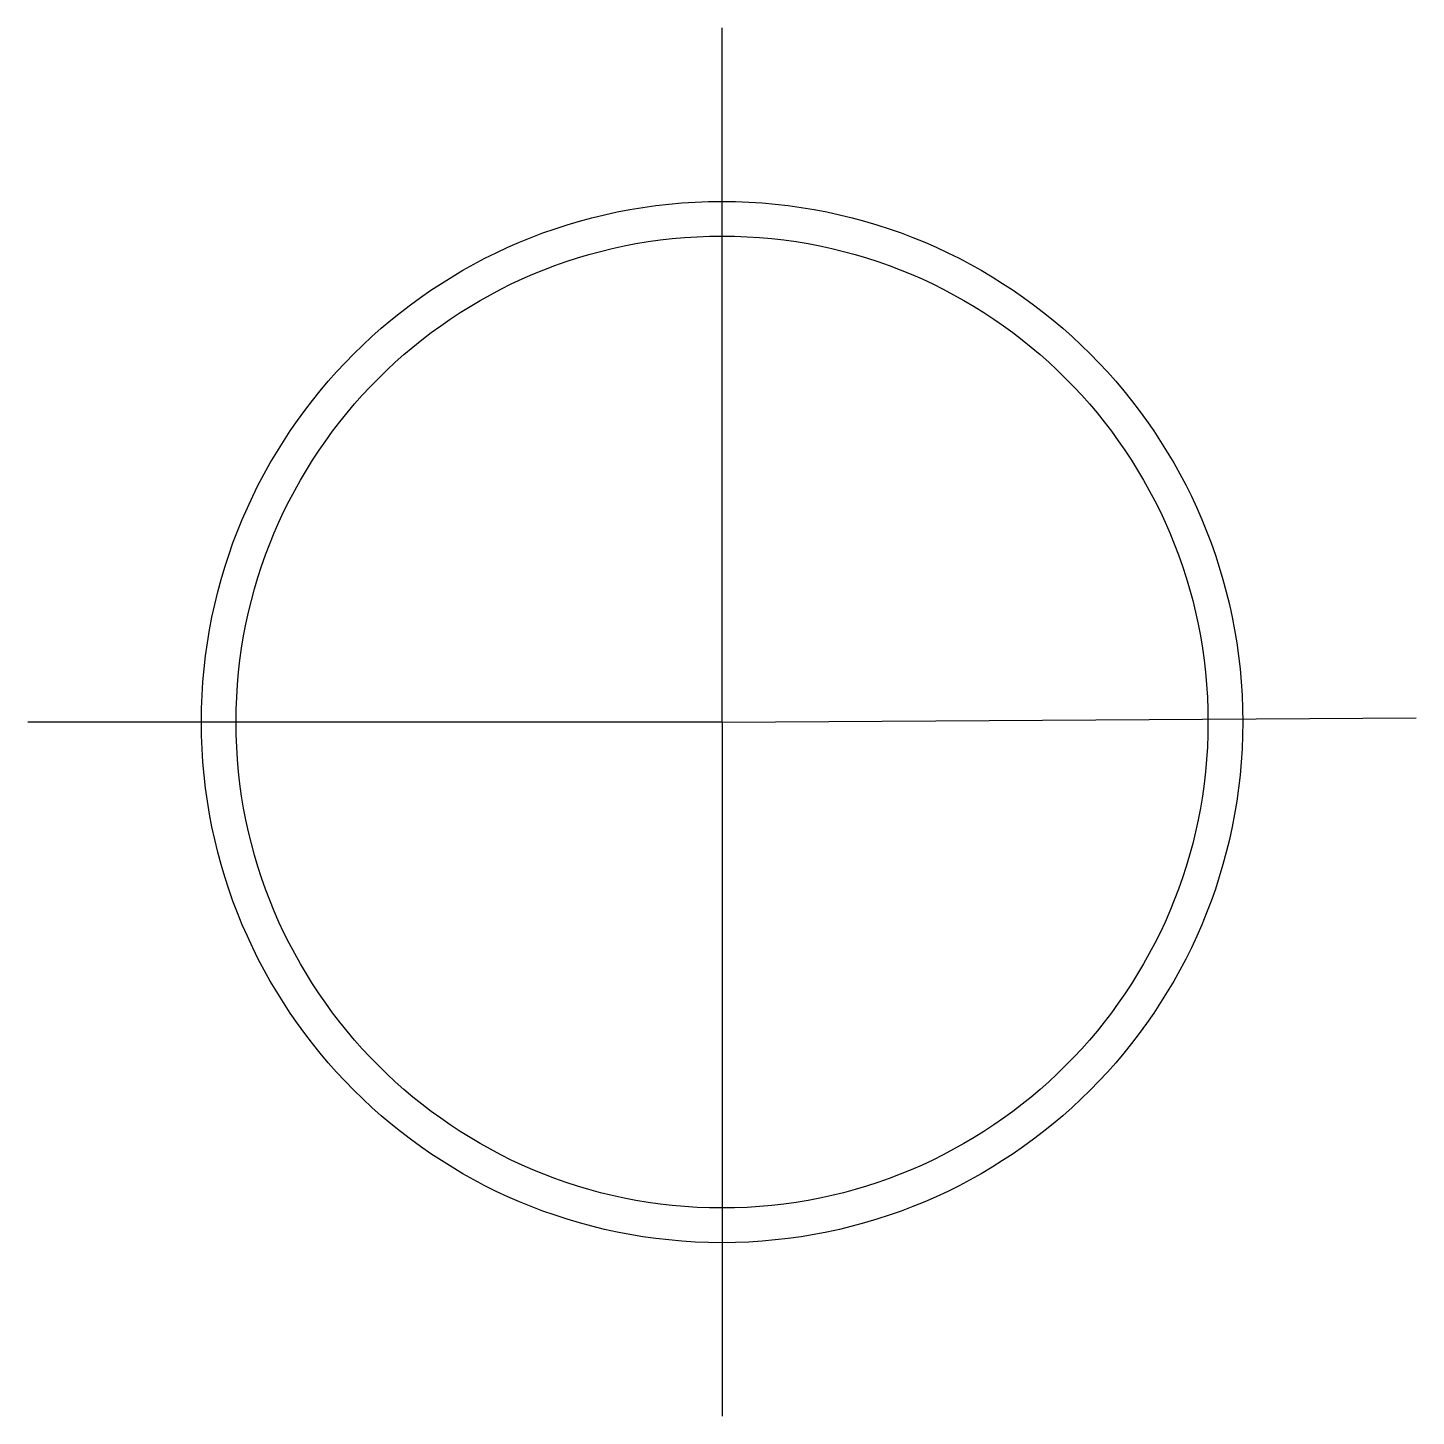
# Model space of a CAD drawing. Header units: inches. Extents: x 23.94 to 27.94, y 11.62 to 15.62.
import ezdxf

# ---------------------------------------------------------------- set-up
doc = ezdxf.new("R2010")
doc.units = ezdxf.units.IN
doc.header["$MEASUREMENT"] = 0
doc.layers.add('15w', color=7, linetype='Continuous')

# ---------------------------------------------------------------- blocks, each defined once
blk = doc.blocks.new('15w')
for q in [(0, 2), (-2, 0), (2, 0.0118), (0, -2)]:
    blk.add_line((0, 0), q)
for radius in [1.5, 1.4]:
    blk.add_circle((0, 0), radius)

msp = doc.modelspace()

# ---------------------------------------------------------------- block references
at = {"layer": '15w'}
msp.add_blockref('15w', (25.9365, 13.6202), dxfattribs=at)

doc.saveas('drawing.dxf')
